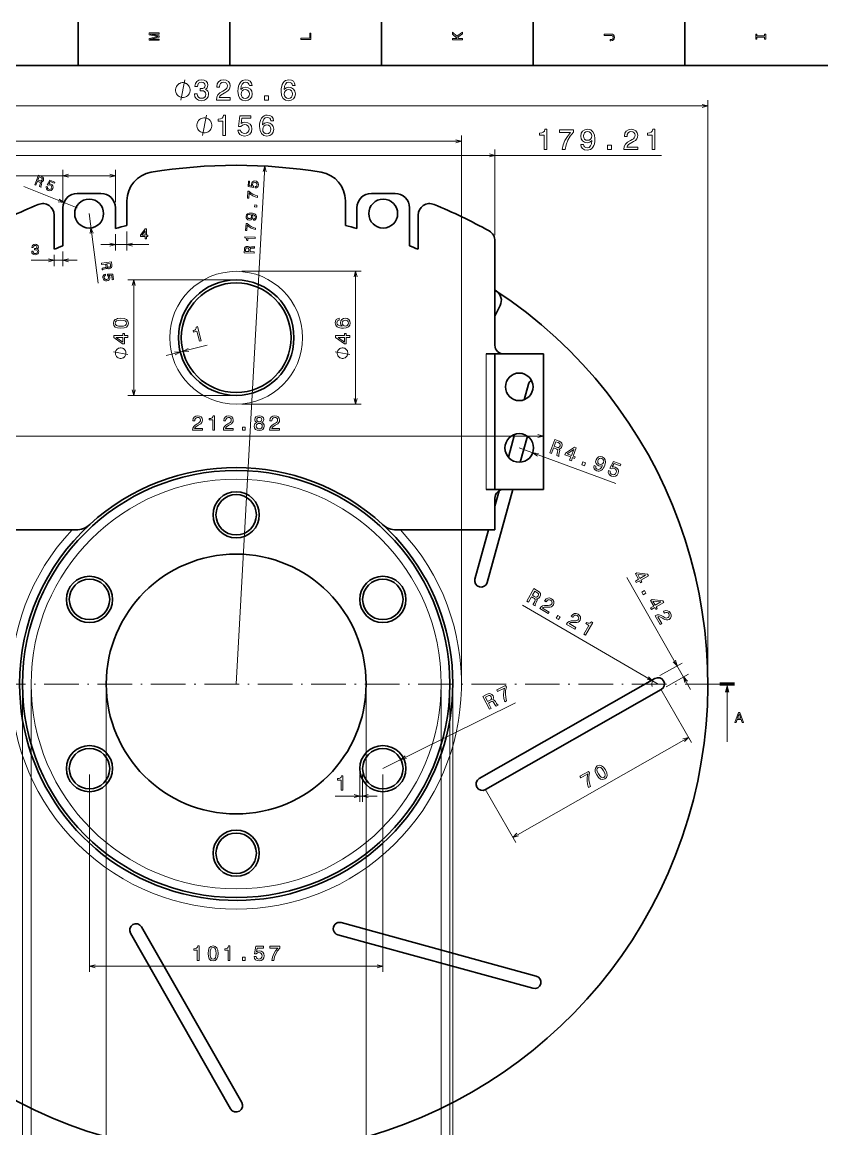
# Model space of a CAD drawing. Extents: x 0 to 841, y 0 to 594.
# Drawn here: x 138.6 to 415.5, y 205.5 to 589 of the extents above; entities that cross this region are included whole.
import ezdxf

# ---------------------------------------------------------------- set-up
doc = ezdxf.new("R2010")
doc.units = 0
doc.linetypes.add('DASHDOT', pattern=[18.5, 12, -3, 0.5, -3])

msp = doc.modelspace()

# ---------------------------------------------------------------- linework, layer by layer
at = {"color": 7, "lineweight": 35, "ltscale": 0.375}
for p, q in [((158, 574), (158, 589)), ((210.5, 574), (210.5, 589)), ((263, 574), (263, 589)), ((315.5, 574), (315.5, 589)), ((368, 574), (368, 589))]:
    msp.add_line(p, q, dxfattribs=at)
at = {"color": 7, "lineweight": 35}
for p, q in [((821, 574), (20, 574)), ((302.3, 474.02), (302.3, 427.06)), ((319.11, 474.02), (319.11, 427.06)), ((299.63, 394.86), (308.46, 427.06)), ((123.09, 413.06), (157.25, 413.06)), ((302.3, 413.06), (268.14, 413.06)), ((357.7, 361.57), (296.88, 326.91)), ((299.07, 323.07), (359.89, 357.73)), ((316.59, 258.47), (249.08, 276.98)), ((176.12, 273.28), (210.78, 212.46)), ((214.62, 214.64), (179.96, 275.47)), ((247.91, 272.71), (315.42, 254.21))]:
    msp.add_line(p, q, dxfattribs=at)
at = {"color": 7, "lineweight": 13}
for p, q in [((49.4, 559.96), (376, 559.96)), ((376, 361.65), (376, 561.96)), ((290.7, 361.65), (290.7, 549.73)), ((134.7, 547.73), (290.7, 547.73)), ((302.3, 515.14), (302.3, 544.83)), ((123.09, 542.83), (359.92, 542.83)), ((222.63, 539.12), (212.7, 359.65)), ((105.6, 535.78), (170.88, 535.78)), ((161.79, 522.65), (164.89, 498.58)), ((214.7, 502.65), (256.02, 502.65)), ((254.02, 456.65), (254.02, 502.65)), ((210.7, 499.65), (175.22, 499.65)), ((177.22, 459.65), (177.22, 499.65)), ((299.3, 474.02), (299.3, 427.06)), ((210.7, 459.65), (175.22, 459.65)), ((214.7, 456.65), (256.02, 456.65)), ((106.29, 445.58), (319.11, 445.58)), ((310.7, 441.46), (344.14, 429.13)), ((347.91, 396.57), (370.03, 357.75)), ((358.79, 359.65), (311.8, 386.92)), ((138.7, 357.65), (138.7, 154.95)), ((141.7, 357.65), (141.7, 169.4)), ((167.7, 357.65), (167.7, 184.43)), ((257.7, 357.65), (257.7, 184.43)), ((283.7, 357.65), (283.7, 169.4)), ((286.7, 357.65), (286.7, 154.95)), ((287.7, 357.65), (287.7, 139.34)), ((359.78, 357.91), (370.31, 339.44)), ((263.48, 330.33), (309.42, 353.14)), ((308.5, 306.52), (369.32, 341.17)), ((161.91, 328.33), (161.91, 259.87)), ((263.48, 328.33), (263.48, 259.87)), ((298.96, 323.26), (309.49, 304.78)), ((161.91, 261.87), (263.48, 261.87))]:
    msp.add_line(p, q, dxfattribs=at)
at = {"color": 7, "lineweight": 13, "ltscale": 0.278392}
for p, q in [((152.7, 526.65), (152.7, 537.78)), ((170.88, 526.65), (170.88, 537.78))]:
    msp.add_line(p, q, dxfattribs=at)
at = {"color": 7, "lineweight": 13, "ltscale": 0.5}
msp.add_line((157.7, 524.65), (139.12, 532.05), dxfattribs=at)
at = {"color": 7, "lineweight": 35, "ltscale": 0.204488}
for p, q in [((165.88, 529.65), (157.7, 529.65)), ((267.7, 529.65), (259.52, 529.65))]:
    msp.add_line(p, q, dxfattribs=at)
at = {"color": 7, "lineweight": 35, "ltscale": 0.21487}
for p, q in [((174.88, 518.51), (174.88, 527.1)), ((250.52, 518.51), (250.52, 527.1))]:
    msp.add_line(p, q, dxfattribs=at)
at = {"color": 7, "lineweight": 35, "ltscale": 0.295494}
for p, q in [((149.7, 510.31), (149.7, 522.12)), ((275.7, 510.31), (275.7, 522.12))]:
    msp.add_line(p, q, dxfattribs=at)
at = {"color": 7, "lineweight": 35, "ltscale": 0.328052}
for p, q in [((152.7, 524.65), (152.7, 511.52)), ((272.7, 511.52), (272.7, 524.65))]:
    msp.add_line(p, q, dxfattribs=at)
at = {"color": 7, "lineweight": 35, "ltscale": 0.178645}
for p, q in [((170.88, 517.5), (170.88, 524.65)), ((254.52, 524.65), (254.52, 517.5))]:
    msp.add_line(p, q, dxfattribs=at)
at = {"color": 7, "lineweight": 13, "ltscale": 0.140247}
msp.add_line((170.88, 515.5), (170.88, 509.89), dxfattribs=at)
at = {"color": 7, "lineweight": 13, "ltscale": 0.165394}
msp.add_line((174.88, 516.51), (174.88, 509.89), dxfattribs=at)
at = {"color": 7, "lineweight": 13, "ltscale": 0.412986}
msp.add_line((165.88, 511.89), (182.4, 511.89), dxfattribs=at)
at = {"color": 7, "lineweight": 35, "ltscale": 0.424301}
msp.add_line((302.3, 496.17), (302.3, 513.14), dxfattribs=at)
at = {"color": 7, "lineweight": 13, "ltscale": 0.400901}
msp.add_line((141.66, 506.49), (157.7, 506.49), dxfattribs=at)
at = {"color": 7, "lineweight": 13, "ltscale": 0.09526}
msp.add_line((149.7, 508.31), (149.7, 504.49), dxfattribs=at)
at = {"color": 7, "lineweight": 13, "ltscale": 0.125753}
msp.add_line((152.7, 509.52), (152.7, 504.49), dxfattribs=at)
at = {"color": 7, "lineweight": 35, "ltscale": 0.478616}
msp.add_line((302.3, 496.17), (302.3, 477.02), dxfattribs=at)
at = {"color": 7, "lineweight": 35, "ltscale": 0.100472}
msp.add_line((302.3, 487.17), (304.1, 490.77), dxfattribs=at)
at = {"color": 7, "lineweight": 13, "ltscale": 0.366395}
msp.add_line((188.48, 473.44), (202.68, 477.08), dxfattribs=at)
at = {"color": 7, "lineweight": 35, "ltscale": 0.075}
for p, q in [((302.3, 474.02), (299.3, 474.02)), ((299.3, 427.06), (302.3, 427.06))]:
    msp.add_line(p, q, dxfattribs=at)
at = {"color": 7, "lineweight": 35, "ltscale": 0.420053}
for p, q in [((302.3, 474.02), (319.11, 474.02)), ((319.11, 427.06), (302.3, 427.06))]:
    msp.add_line(p, q, dxfattribs=at)
at = {"color": 7, "lineweight": 35, "ltscale": 0.139713}
msp.add_line((313.87, 463.54), (312.39, 458.15), dxfattribs=at)
at = {"color": 7, "lineweight": 35, "ltscale": 0.204836}
msp.add_line((309.11, 446.15), (306.94, 438.25), dxfattribs=at)
at = {"color": 7, "lineweight": 35, "ltscale": 0.233622}
msp.add_line((311.05, 436.52), (313.52, 445.54), dxfattribs=at)
at = {"color": 7, "lineweight": 35, "ltscale": 0.137454}
msp.add_line((303.76, 426.63), (302.3, 421.33), dxfattribs=at)
at = {"color": 7, "lineweight": 35, "ltscale": 0.275134}
msp.add_line((302.3, 424.06), (302.3, 413.06), dxfattribs=at)
at = {"color": 7, "lineweight": 35, "ltscale": 0.011384}
msp.add_line((302.3, 421.33), (302.3, 420.88), dxfattribs=at)
at = {"color": 7, "lineweight": 35, "ltscale": 0.441508}
msp.add_line((300.04, 413.06), (295.37, 396.03), dxfattribs=at)
at = {"color": 7, "lineweight": 13, "ltscale": 0.220735}
for p, q in [((359.44, 362.56), (367.11, 366.93)), ((361.62, 358.72), (369.3, 363.09))]:
    msp.add_line(p, q, dxfattribs=at)
at = {"color": 7, "linetype": 'DASHDOT', "lineweight": 13}
msp.add_line((35.2, 359.65), (380.2, 359.65), dxfattribs=at)
at = {"color": 7, "lineweight": 100, "ltscale": 0.125}
msp.add_line((385.2, 359.65), (380.2, 359.65), dxfattribs=at)
at = {"color": 7, "lineweight": 13, "ltscale": 0.427556}
msp.add_line((382.7, 356.75), (382.7, 339.65), dxfattribs=at)
at = {"color": 7, "lineweight": 13, "ltscale": 0.237833}
for p, q in [((255.48, 328.33), (255.48, 318.81)), ((256.48, 328.33), (256.48, 318.81))]:
    msp.add_line(p, q, dxfattribs=at)
at = {"color": 7, "lineweight": 13, "ltscale": 0.363065}
msp.add_line((246.96, 320.81), (261.48, 320.81), dxfattribs=at)
at = {"color": 7, "lineweight": 13}
for points in [[(186.08, 582.74), (186.08, 583.13), (182.91, 583.13), (186.08, 583.78), (186.08, 584.22), (182.91, 584.87), (186.08, 584.87), (186.08, 585.26), (182.58, 585.26), (182.58, 584.65), (185.67, 584), (182.58, 583.36), (182.58, 582.74)], [(238.58, 582.98), (238.58, 585.23), (238.16, 585.23), (238.16, 583.44), (235.08, 583.44), (235.08, 582.98)], [(291.08, 582.91), (291.08, 583.37), (289.84, 583.37), (289.39, 583.78), (291.08, 584.96), (291.08, 585.52), (289.06, 584.11), (287.58, 585.48), (287.58, 584.87), (289.2, 583.37), (287.58, 583.37), (287.58, 582.91)], [(342.42, 584.4), (342.8, 584.37), (343.05, 584.26), (343.21, 584.05), (343.26, 583.71), (343.21, 583.38), (343.06, 583.17), (342.81, 583.04), (342.43, 583.01), (342.18, 583.02), (342.18, 582.56), (342.44, 582.55), (343, 582.61), (343.39, 582.82), (343.6, 583.18), (343.68, 583.71), (343.6, 584.23), (343.39, 584.59), (343, 584.8), (342.44, 584.86), (340.08, 584.86), (340.08, 584.4)], [(395.66, 583.77), (395.66, 583.12), (396.08, 583.12), (396.08, 584.88), (395.66, 584.88), (395.66, 584.23), (393.01, 584.23), (393.01, 584.88), (392.58, 584.88), (392.58, 583.12), (393.01, 583.12), (393.01, 583.77)], [(196.78, 565.46), (196.78, 565.69), (196.67, 566.16), (196.55, 566.51), (196.43, 566.74), (196.2, 567.09), (195.85, 567.44), (195.5, 567.68), (195.27, 567.79), (194.92, 567.91), (194.45, 568.03), (194.22, 568.03), (193.98, 568.03), (193.52, 567.91), (193.17, 567.79), (192.93, 567.68), (192.58, 567.44), (192.23, 567.09), (192, 566.74), (191.88, 566.51), (191.77, 566.16), (191.65, 565.69), (191.65, 565.46), (191.65, 565.23), (191.77, 564.76), (191.88, 564.41), (192, 564.18), (192.23, 563.83), (192.58, 563.48), (192.93, 563.24), (193.17, 563.13), (193.52, 563.01), (193.98, 562.89), (194.22, 562.89), (194.45, 562.89), (194.92, 563.01), (195.27, 563.13), (195.5, 563.24), (195.85, 563.48), (196.2, 563.83), (196.43, 564.18), (196.55, 564.41), (196.67, 564.76), (196.78, 565.23)], [(198.28, 564.16), (198.28, 564.09), (198.44, 563.12), (198.91, 562.39), (199.66, 561.93), (200.65, 561.76), (201.7, 561.93), (202.48, 562.37), (202.99, 563.08), (203.17, 563.99), (203.09, 564.58), (202.87, 565.07), (202.5, 565.44), (202.02, 565.71), (202.67, 566.26), (202.91, 567.12), (202.76, 567.91), (202.32, 568.5), (201.62, 568.88), (200.65, 569.01), (199.74, 568.85), (199.04, 568.4), (198.59, 567.7), (198.44, 566.76), (198.44, 566.69), (199.34, 566.69), (199.42, 567.33), (199.68, 567.8), (200.1, 568.08), (200.7, 568.18), (201.22, 568.1), (201.61, 567.89), (201.84, 567.55), (201.93, 567.08), (201.84, 566.59), (201.6, 566.26), (201.17, 566.05), (200.6, 565.99), (200.2, 566), (200.2, 565.21), (200.7, 565.23), (201.33, 565.14), (201.81, 564.89), (202.09, 564.5), (202.19, 563.99), (202.08, 563.4), (201.79, 562.97), (201.32, 562.69), (200.71, 562.6), (200.07, 562.7), (199.61, 563.01), (199.32, 563.49), (199.2, 564.16)], [(205.83, 561.96), (210.64, 561.96), (210.64, 562.83), (206.84, 562.83), (207.05, 563.3), (207.41, 563.69), (208.53, 564.41), (209.13, 564.71), (209.79, 565.15), (210.27, 565.65), (210.54, 566.25), (210.64, 566.92), (210.47, 567.77), (210, 568.43), (209.27, 568.86), (208.33, 569.01), (207.36, 568.84), (206.63, 568.36), (206.15, 567.61), (205.99, 566.61), (205.99, 566.47), (206.91, 566.47), (206.91, 566.55), (207, 567.23), (207.27, 567.74), (207.71, 568.06), (208.28, 568.17), (208.87, 568.07), (209.3, 567.82), (209.58, 567.43), (209.68, 566.93), (209.61, 566.47), (209.42, 566.07), (209.1, 565.73), (208.65, 565.43), (208.06, 565.11), (207.07, 564.48), (206.37, 563.81), (205.96, 563.01), (205.83, 561.99)], [(218.18, 567.07), (217.99, 567.89), (217.55, 568.49), (216.86, 568.88), (215.97, 569.01), (215.38, 568.94), (214.87, 568.75), (214.41, 568.43), (214.03, 567.99), (213.73, 567.44), (213.5, 566.76), (213.36, 565.96), (213.32, 565.07), (213.48, 563.63), (213.98, 562.59), (214.77, 561.97), (215.86, 561.76), (216.84, 561.94), (217.59, 562.41), (218.07, 563.16), (218.24, 564.11), (218.07, 565.07), (217.61, 565.8), (216.89, 566.27), (216, 566.43), (215.05, 566.23), (214.33, 565.65), (214.48, 566.76), (214.8, 567.56), (215.3, 568.03), (215.98, 568.19), (216.49, 568.11), (216.87, 567.9), (217.12, 567.55), (217.26, 567.07)], [(233.13, 567.07), (232.94, 567.89), (232.49, 568.49), (231.81, 568.88), (230.92, 569.01), (230.32, 568.94), (229.81, 568.75), (229.36, 568.43), (228.97, 567.99), (228.67, 567.44), (228.45, 566.76), (228.31, 565.96), (228.27, 565.07), (228.43, 563.63), (228.92, 562.59), (229.72, 561.97), (230.81, 561.76), (231.79, 561.94), (232.53, 562.41), (233.02, 563.16), (233.19, 564.11), (233.02, 565.07), (232.55, 565.8), (231.84, 566.27), (230.95, 566.43), (229.99, 566.23), (229.27, 565.65), (229.43, 566.76), (229.75, 567.56), (230.24, 568.03), (230.93, 568.19), (231.43, 568.11), (231.82, 567.9), (232.07, 567.55), (232.2, 567.07)], [(217.27, 564.1), (217.15, 563.46), (216.87, 562.98), (216.42, 562.65), (215.85, 562.55), (215.26, 562.65), (214.8, 562.97), (214.51, 563.45), (214.42, 564.09), (214.52, 564.71), (214.8, 565.19), (215.27, 565.49), (215.89, 565.6), (216.44, 565.49), (216.87, 565.2), (217.15, 564.72)], [(232.21, 564.1), (232.1, 563.46), (231.82, 562.98), (231.36, 562.65), (230.8, 562.55), (230.2, 562.65), (229.75, 562.97), (229.46, 563.45), (229.37, 564.09), (229.47, 564.71), (229.75, 565.19), (230.21, 565.49), (230.84, 565.6), (231.38, 565.49), (231.82, 565.2), (232.1, 564.72)], [(222.54, 561.96), (223.93, 561.96), (223.93, 563.46), (222.54, 563.46)], [(208.11, 549.73), (209.03, 549.73), (209.03, 556.78), (208.34, 556.78), (208.16, 556.17), (207.8, 555.75), (207.24, 555.51), (206.48, 555.43), (206.48, 554.71), (208.11, 554.71)], [(213.26, 551.56), (213.48, 550.73), (213.98, 550.08), (214.7, 549.68), (215.63, 549.53), (216.65, 549.71), (217.45, 550.2), (217.95, 550.99), (218.14, 552), (217.97, 552.94), (217.49, 553.67), (216.73, 554.15), (215.75, 554.32), (215, 554.2), (214.41, 553.87), (214.69, 555.75), (217.76, 555.75), (217.76, 556.58), (214.02, 556.58), (213.46, 552.87), (214.27, 552.87), (214.85, 553.34), (215.6, 553.51), (216.25, 553.4), (216.74, 553.08), (217.05, 552.58), (217.16, 551.95), (217.05, 551.31), (216.73, 550.82), (216.24, 550.51), (215.6, 550.4), (215.07, 550.47), (214.65, 550.7), (214.35, 551.06), (214.2, 551.56)], [(225.66, 554.84), (225.46, 555.66), (225.02, 556.27), (224.33, 556.65), (223.45, 556.78), (222.85, 556.71), (222.34, 556.52), (221.88, 556.21), (221.5, 555.76), (221.2, 555.21), (220.98, 554.53), (220.83, 553.73), (220.79, 552.84), (220.96, 551.4), (221.45, 550.37), (222.25, 549.74), (223.34, 549.53), (224.31, 549.71), (225.06, 550.18), (225.54, 550.93), (225.72, 551.88), (225.54, 552.84), (225.08, 553.57), (224.36, 554.04), (223.48, 554.2), (222.52, 554), (221.8, 553.42), (221.95, 554.53), (222.28, 555.33), (222.77, 555.8), (223.46, 555.96), (223.96, 555.88), (224.34, 555.67), (224.6, 555.32), (224.73, 554.84)], [(204.25, 553.23), (204.25, 553.46), (204.14, 553.93), (204.02, 554.28), (203.9, 554.51), (203.67, 554.86), (203.32, 555.21), (202.97, 555.45), (202.74, 555.56), (202.39, 555.68), (201.92, 555.8), (201.69, 555.8), (201.45, 555.8), (200.99, 555.68), (200.64, 555.56), (200.4, 555.45), (200.05, 555.21), (199.7, 554.86), (199.47, 554.51), (199.35, 554.28), (199.24, 553.93), (199.12, 553.46), (199.12, 553.23), (199.12, 553), (199.24, 552.53), (199.35, 552.18), (199.47, 551.95), (199.7, 551.6), (200.05, 551.25), (200.4, 551.01), (200.64, 550.9), (200.99, 550.78), (201.45, 550.66), (201.69, 550.66), (201.92, 550.66), (202.39, 550.78), (202.74, 550.9), (202.97, 551.01), (203.32, 551.25), (203.67, 551.6), (203.9, 551.95), (204.02, 552.18), (204.14, 552.53), (204.25, 553)], [(224.74, 551.87), (224.63, 551.23), (224.34, 550.75), (223.89, 550.43), (223.33, 550.33), (222.73, 550.43), (222.28, 550.74), (221.98, 551.22), (221.89, 551.86), (221.99, 552.48), (222.28, 552.96), (222.74, 553.26), (223.37, 553.37), (223.91, 553.26), (224.34, 552.97), (224.63, 552.49)], [(319.34, 544.83), (320.26, 544.83), (320.26, 551.89), (319.58, 551.89), (319.4, 551.27), (319.03, 550.86), (318.48, 550.61), (317.71, 550.53), (317.71, 549.82), (319.34, 549.82)], [(325.6, 544.83), (326.62, 544.83), (326.95, 546.5), (327.53, 548.05), (328.36, 549.49), (329.44, 550.85), (329.44, 551.68), (324.64, 551.68), (324.64, 550.77), (328.47, 550.77), (327.36, 549.4), (326.52, 547.98), (325.94, 546.47)], [(332.05, 546.57), (332.2, 545.77), (332.63, 545.16), (333.32, 544.77), (334.23, 544.63), (334.82, 544.7), (335.36, 544.89), (335.81, 545.2), (336.2, 545.64), (336.5, 546.2), (336.72, 546.88), (336.85, 547.67), (336.9, 548.58), (336.73, 550), (336.24, 551.04), (335.45, 551.66), (334.37, 551.89), (333.38, 551.7), (332.63, 551.22), (332.15, 550.47), (331.99, 549.54), (332.15, 548.57), (332.62, 547.83), (333.33, 547.37), (334.23, 547.22), (335.18, 547.41), (335.89, 547.99), (335.73, 546.87), (335.41, 546.08), (334.91, 545.6), (334.24, 545.45), (333.71, 545.52), (333.33, 545.74), (333.08, 546.1), (332.98, 546.57)], [(332.97, 549.55), (333.07, 550.17), (333.35, 550.66), (333.79, 550.98), (334.37, 551.09), (334.96, 550.98), (335.42, 550.66), (335.7, 550.18), (335.81, 549.56), (335.7, 548.92), (335.42, 548.45), (334.95, 548.15), (334.34, 548.05), (333.78, 548.15), (333.35, 548.45), (333.07, 548.91)], [(346.95, 544.83), (351.76, 544.83), (351.76, 545.7), (347.96, 545.7), (348.17, 546.18), (348.54, 546.57), (349.66, 547.29), (350.25, 547.59), (350.92, 548.02), (351.39, 548.53), (351.66, 549.12), (351.76, 549.8), (351.59, 550.64), (351.12, 551.31), (350.39, 551.73), (349.45, 551.89), (348.49, 551.71), (347.75, 551.24), (347.28, 550.48), (347.11, 549.48), (347.11, 549.34), (348.03, 549.34), (348.03, 549.42), (348.12, 550.11), (348.4, 550.61), (348.83, 550.94), (349.4, 551.05), (349.99, 550.95), (350.42, 550.7), (350.71, 550.3), (350.81, 549.81), (350.74, 549.34), (350.54, 548.95), (350.22, 548.61), (349.78, 548.3), (349.18, 547.98), (348.19, 547.36), (347.5, 546.69), (347.08, 545.88), (346.95, 544.87)], [(356.7, 544.83), (357.62, 544.83), (357.62, 551.89), (356.94, 551.89), (356.76, 551.27), (356.39, 550.86), (355.84, 550.61), (355.07, 550.53), (355.07, 549.82), (356.7, 549.82)], [(341.25, 544.83), (342.64, 544.83), (342.64, 546.34), (341.25, 546.34)], [(142.94, 532.68), (143.38, 532.5), (143.92, 533.88), (144.37, 533.7), (144.69, 533.55), (144.87, 533.41), (144.92, 533.21), (144.86, 532.91), (144.71, 532.48), (144.63, 532.19), (144.62, 532.01), (145.12, 531.81), (145.15, 531.9), (145.1, 532.07), (145.16, 532.33), (145.33, 532.87), (145.41, 533.29), (145.35, 533.46), (145.21, 533.61), (145.45, 533.65), (145.64, 533.77), (145.81, 533.94), (145.94, 534.18), (146.03, 534.6), (145.96, 534.97), (145.72, 535.27), (145.32, 535.5), (144.24, 535.93)], [(145.04, 535.15), (145.32, 535), (145.48, 534.83), (145.55, 534.62), (145.48, 534.35), (145.33, 534.09), (145.14, 533.98), (144.89, 533.98), (144.58, 534.07), (144.08, 534.27), (144.51, 535.36)], [(146.91, 532.08), (146.86, 531.65), (146.97, 531.26), (147.23, 530.94), (147.64, 530.7), (148.14, 530.59), (148.61, 530.68), (148.99, 530.95), (149.26, 531.38), (149.36, 531.85), (149.27, 532.28), (149, 532.64), (148.58, 532.9), (148.21, 532.98), (147.87, 532.94), (148.35, 533.76), (149.78, 533.19), (149.93, 533.58), (148.19, 534.27), (147.25, 532.65), (147.62, 532.5), (147.98, 532.61), (148.36, 532.55), (148.64, 532.38), (148.81, 532.14), (148.86, 531.85), (148.8, 531.54), (148.63, 531.26), (148.39, 531.09), (148.1, 531.04), (147.78, 531.11), (147.55, 531.24), (147.4, 531.42), (147.33, 531.65), (147.35, 531.9)], [(219.29, 531.53), (219.71, 531.61), (220.05, 531.84), (220.27, 532.19), (220.37, 532.65), (220.31, 533.17), (220.08, 533.58), (219.71, 533.85), (219.21, 533.98), (218.73, 533.92), (218.35, 533.69), (218.1, 533.33), (217.98, 532.85), (218.02, 532.47), (218.17, 532.16), (217.24, 532.36), (217.32, 533.89), (216.91, 533.91), (216.81, 532.04), (218.65, 531.66), (218.67, 532.07), (218.45, 532.37), (218.38, 532.75), (218.46, 533.07), (218.63, 533.31), (218.89, 533.45), (219.21, 533.49), (219.52, 533.41), (219.76, 533.24), (219.9, 532.98), (219.94, 532.66), (219.89, 532.4), (219.76, 532.2), (219.57, 532.06), (219.32, 531.99)], [(220.03, 528.29), (220.06, 528.8), (219.24, 529.02), (218.48, 529.35), (217.78, 529.8), (217.13, 530.38), (216.72, 530.4), (216.58, 528.01), (217.04, 527.98), (217.15, 529.89), (217.8, 529.3), (218.48, 528.84), (219.22, 528.51)], [(219.84, 524.92), (219.88, 525.61), (219.13, 525.65), (219.09, 524.96)], [(218.72, 520.37), (219.12, 520.43), (219.44, 520.63), (219.65, 520.96), (219.75, 521.41), (219.73, 521.71), (219.65, 521.98), (219.51, 522.21), (219.3, 522.42), (219.03, 522.58), (218.7, 522.71), (218.31, 522.8), (217.85, 522.85), (217.14, 522.8), (216.61, 522.59), (216.27, 522.21), (216.13, 521.68), (216.2, 521.18), (216.42, 520.79), (216.78, 520.53), (217.24, 520.42), (217.73, 520.48), (218.11, 520.7), (218.36, 521.03), (218.46, 521.48), (218.39, 521.96), (218.12, 522.33), (218.67, 522.22), (219.06, 522.04), (219.28, 521.78), (219.34, 521.43), (219.29, 521.17), (219.17, 520.99), (218.99, 520.87), (218.75, 520.84)], [(217.26, 520.91), (216.95, 520.98), (216.71, 521.14), (216.57, 521.37), (216.53, 521.66), (216.6, 521.95), (216.77, 522.17), (217.02, 522.3), (217.34, 522.33), (217.65, 522.26), (217.88, 522.11), (218.01, 521.87), (218.05, 521.56), (217.98, 521.28), (217.82, 521.07), (217.58, 520.95)], [(219.41, 517.1), (219.44, 517.61), (218.62, 517.82), (217.86, 518.16), (217.16, 518.61), (216.51, 519.19), (216.1, 519.21), (215.96, 516.81), (216.42, 516.79), (216.53, 518.7), (217.18, 518.11), (217.86, 517.65), (218.6, 517.32)], [(181.15, 513.89), (181.61, 513.89), (181.61, 514.76), (182.11, 514.76), (182.11, 515.16), (181.61, 515.16), (181.61, 517.32), (181.15, 517.32), (179.62, 515.2), (179.62, 514.76), (181.15, 514.76)], [(180.04, 515.16), (181.15, 516.73), (181.15, 515.16)], [(219.24, 513.98), (219.26, 514.44), (215.74, 514.64), (215.72, 514.29), (216.03, 514.19), (216.22, 513.99), (216.33, 513.71), (216.35, 513.32), (216.7, 513.3), (216.75, 514.12)], [(141.91, 509.59), (141.91, 509.56), (141.99, 509.07), (142.22, 508.71), (142.6, 508.48), (143.09, 508.39), (143.62, 508.48), (144.01, 508.7), (144.26, 509.05), (144.35, 509.51), (144.31, 509.81), (144.2, 510.05), (144.02, 510.23), (143.78, 510.37), (144.11, 510.64), (144.22, 511.08), (144.15, 511.47), (143.93, 511.77), (143.58, 511.95), (143.09, 512.02), (142.64, 511.94), (142.29, 511.72), (142.06, 511.36), (141.99, 510.9), (141.99, 510.86), (142.44, 510.86), (142.48, 511.18), (142.61, 511.41), (142.82, 511.56), (143.12, 511.61), (143.38, 511.57), (143.57, 511.46), (143.69, 511.29), (143.73, 511.06), (143.69, 510.81), (143.57, 510.64), (143.35, 510.54), (143.07, 510.51), (142.87, 510.52), (142.87, 510.12), (143.12, 510.13), (143.44, 510.08), (143.67, 509.96), (143.81, 509.77), (143.86, 509.51), (143.81, 509.22), (143.66, 509), (143.43, 508.86), (143.12, 508.82), (142.8, 508.87), (142.57, 509.02), (142.43, 509.26), (142.37, 509.59)], [(218.96, 508.92), (218.98, 509.39), (217.51, 509.47), (217.53, 509.95), (217.57, 510.3), (217.65, 510.52), (217.82, 510.63), (218.12, 510.66), (218.58, 510.66), (218.88, 510.68), (219.06, 510.73), (219.09, 511.26), (218.99, 511.26), (218.84, 511.15), (218.58, 511.13), (218.01, 511.12), (217.59, 511.06), (217.45, 510.95), (217.35, 510.78), (217.23, 510.99), (217.06, 511.14), (216.85, 511.24), (216.58, 511.28), (216.16, 511.24), (215.83, 511.05), (215.62, 510.73), (215.53, 510.28), (215.46, 509.11)], [(215.95, 510.13), (215.99, 510.43), (216.1, 510.64), (216.29, 510.77), (216.57, 510.8), (216.86, 510.73), (217.02, 510.59), (217.1, 510.35), (217.11, 510.03), (217.08, 509.49), (215.92, 509.56)], [(166.02, 505.46), (166.08, 505), (167.54, 505.19), (167.6, 504.71), (167.63, 504.36), (167.59, 504.13), (167.44, 503.99), (167.15, 503.9), (166.71, 503.82), (166.42, 503.75), (166.25, 503.67), (166.32, 503.14), (166.41, 503.16), (166.54, 503.29), (166.79, 503.36), (167.35, 503.47), (167.75, 503.61), (167.87, 503.74), (167.94, 503.93), (168.09, 503.75), (168.28, 503.63), (168.51, 503.57), (168.78, 503.57), (169.19, 503.7), (169.48, 503.94), (169.63, 504.29), (169.64, 504.75), (169.49, 505.91)], [(169.2, 504.83), (169.21, 504.52), (169.14, 504.29), (168.98, 504.13), (168.71, 504.05), (168.41, 504.06), (168.22, 504.18), (168.1, 504.4), (168.04, 504.71), (167.97, 505.24), (169.12, 505.39)], [(167.42, 501.7), (167.03, 501.54), (166.74, 501.25), (166.58, 500.87), (166.57, 500.4), (166.72, 499.9), (167.02, 499.54), (167.44, 499.34), (167.95, 499.31), (168.41, 499.46), (168.74, 499.74), (168.93, 500.15), (168.95, 500.64), (168.84, 501.01), (168.64, 501.28), (169.59, 501.26), (169.79, 499.74), (170.2, 499.79), (169.96, 501.65), (168.09, 501.69), (168.14, 501.29), (168.41, 501.03), (168.54, 500.67), (168.53, 500.34), (168.4, 500.07), (168.17, 499.89), (167.87, 499.79), (167.54, 499.81), (167.28, 499.94), (167.09, 500.16), (167, 500.47), (167, 500.74), (167.09, 500.96), (167.25, 501.13), (167.48, 501.24)], [(172.78, 482.91), (173.91, 483.02), (174.72, 483.36), (175.21, 483.9), (175.36, 484.65), (175.21, 485.39), (174.72, 485.93), (173.91, 486.26), (172.78, 486.38), (171.65, 486.26), (171.21, 486.13), (170.84, 485.93), (170.35, 485.39), (170.18, 484.65), (170.35, 483.9), (170.85, 483.36), (171.65, 483.02)], [(172.78, 483.6), (171.91, 483.66), (171.28, 483.84), (170.91, 484.17), (170.78, 484.65), (170.91, 485.12), (171.28, 485.45), (171.91, 485.63), (172.78, 485.69), (173.66, 485.63), (174.28, 485.45), (174.65, 485.12), (174.77, 484.65), (174.65, 484.17), (174.28, 483.84), (173.66, 483.66)], [(199.95, 478.44), (200.59, 478.61), (199.34, 483.48), (198.86, 483.36), (198.85, 482.91), (198.67, 482.55), (198.33, 482.29), (197.81, 482.1), (197.94, 481.6), (199.07, 481.89)], [(248.37, 486.38), (247.79, 486.24), (247.36, 485.92), (247.08, 485.43), (246.99, 484.8), (247.04, 484.38), (247.18, 484.01), (247.4, 483.68), (247.72, 483.41), (248.11, 483.19), (248.6, 483.03), (249.16, 482.93), (249.81, 482.91), (250.83, 483.02), (251.57, 483.37), (252.02, 483.94), (252.17, 484.72), (252.04, 485.42), (251.7, 485.95), (251.17, 486.3), (250.49, 486.42), (249.81, 486.3), (249.28, 485.97), (248.95, 485.46), (248.83, 484.82), (248.98, 484.14), (249.39, 483.63), (248.6, 483.73), (248.03, 483.96), (247.69, 484.32), (247.57, 484.81), (247.63, 485.17), (247.78, 485.44), (248.03, 485.62), (248.37, 485.72)], [(250.5, 485.72), (250.95, 485.64), (251.3, 485.44), (251.53, 485.12), (251.6, 484.71), (251.53, 484.29), (251.3, 483.96), (250.96, 483.76), (250.5, 483.69), (250.06, 483.76), (249.72, 483.96), (249.5, 484.3), (249.42, 484.74), (249.5, 485.13), (249.71, 485.44), (250.05, 485.64)], [(175.22, 479.71), (175.22, 480.36), (173.98, 480.36), (173.98, 481.07), (173.41, 481.07), (173.41, 480.36), (170.33, 480.36), (170.33, 479.7), (173.35, 477.51), (173.98, 477.51), (173.98, 479.71)], [(173.41, 478.12), (171.16, 479.71), (173.41, 479.71)], [(252.02, 479.71), (252.02, 480.36), (250.79, 480.36), (250.79, 481.07), (250.21, 481.07), (250.21, 480.36), (247.13, 480.36), (247.13, 479.7), (250.15, 477.51), (250.79, 477.51), (250.79, 479.71)], [(250.21, 478.12), (247.97, 479.71), (250.21, 479.71)], [(172.72, 476.14), (172.55, 476.14), (172.22, 476.06), (171.97, 475.98), (171.8, 475.89), (171.55, 475.73), (171.3, 475.48), (171.14, 475.23), (171.05, 475.06), (170.97, 474.81), (170.89, 474.48), (170.89, 474.31), (170.89, 474.14), (170.97, 473.81), (171.05, 473.56), (171.14, 473.39), (171.3, 473.14), (171.55, 472.89), (171.8, 472.73), (171.97, 472.64), (172.22, 472.56), (172.55, 472.48), (172.72, 472.48), (172.89, 472.48), (173.22, 472.56), (173.47, 472.64), (173.64, 472.73), (173.89, 472.89), (174.14, 473.14), (174.3, 473.39), (174.39, 473.56), (174.47, 473.81), (174.55, 474.14), (174.55, 474.31), (174.55, 474.48), (174.47, 474.81), (174.39, 475.06), (174.3, 475.23), (174.14, 475.48), (173.89, 475.73), (173.64, 475.89), (173.47, 475.98), (173.22, 476.06), (172.89, 476.14)], [(249.52, 476.14), (249.36, 476.14), (249.02, 476.06), (248.77, 475.98), (248.61, 475.89), (248.36, 475.73), (248.11, 475.48), (247.94, 475.23), (247.86, 475.06), (247.77, 474.81), (247.69, 474.48), (247.69, 474.31), (247.69, 474.14), (247.77, 473.81), (247.86, 473.56), (247.94, 473.39), (248.11, 473.14), (248.36, 472.89), (248.61, 472.73), (248.77, 472.64), (249.02, 472.56), (249.36, 472.48), (249.52, 472.48), (249.69, 472.48), (250.02, 472.56), (250.27, 472.64), (250.44, 472.73), (250.69, 472.89), (250.94, 473.14), (251.11, 473.39), (251.19, 473.56), (251.27, 473.81), (251.36, 474.14), (251.36, 474.31), (251.36, 474.48), (251.27, 474.81), (251.19, 475.06), (251.11, 475.23), (250.94, 475.48), (250.69, 475.73), (250.44, 475.89), (250.27, 475.98), (250.02, 476.06), (249.69, 476.14)], [(197.6, 447.58), (201.03, 447.58), (201.03, 448.2), (198.32, 448.2), (198.47, 448.54), (198.73, 448.82), (199.53, 449.33), (199.95, 449.55), (200.43, 449.86), (200.77, 450.22), (200.96, 450.65), (201.03, 451.13), (200.91, 451.73), (200.57, 452.21), (200.05, 452.51), (199.38, 452.62), (198.69, 452.5), (198.16, 452.16), (197.83, 451.62), (197.71, 450.91), (197.71, 450.8), (198.37, 450.8), (198.37, 450.86), (198.43, 451.35), (198.63, 451.71), (198.94, 451.94), (199.35, 452.02), (199.76, 451.95), (200.07, 451.77), (200.28, 451.49), (200.35, 451.14), (200.3, 450.8), (200.16, 450.52), (199.93, 450.28), (199.61, 450.06), (199.19, 449.83), (198.48, 449.39), (197.98, 448.91), (197.69, 448.33), (197.6, 447.61)], [(204.56, 447.58), (205.22, 447.58), (205.22, 452.62), (204.73, 452.62), (204.6, 452.18), (204.34, 451.89), (203.94, 451.71), (203.39, 451.65), (203.39, 451.14), (204.56, 451.14)], [(208.27, 447.58), (211.71, 447.58), (211.71, 448.2), (208.99, 448.2), (209.14, 448.54), (209.4, 448.82), (210.2, 449.33), (210.63, 449.55), (211.1, 449.86), (211.44, 450.22), (211.63, 450.65), (211.71, 451.13), (211.58, 451.73), (211.25, 452.21), (210.73, 452.51), (210.06, 452.62), (209.36, 452.5), (208.84, 452.16), (208.5, 451.62), (208.38, 450.91), (208.38, 450.8), (209.04, 450.8), (209.04, 450.86), (209.11, 451.35), (209.3, 451.71), (209.61, 451.94), (210.02, 452.02), (210.44, 451.95), (210.75, 451.77), (210.95, 451.49), (211.02, 451.14), (210.97, 450.8), (210.83, 450.52), (210.6, 450.28), (210.29, 450.06), (209.86, 449.83), (209.16, 449.39), (208.66, 448.91), (208.36, 448.33), (208.27, 447.61)], [(219.81, 450.28), (219.44, 450.08), (219.19, 449.8), (219.03, 449.44), (218.98, 449.02), (219.1, 448.38), (219.43, 447.88), (219.97, 447.56), (220.7, 447.44), (221.43, 447.56), (221.97, 447.88), (222.3, 448.38), (222.42, 449.02), (222.37, 449.44), (222.21, 449.8), (221.96, 450.08), (221.6, 450.28), (221.88, 450.45), (222.09, 450.69), (222.21, 450.98), (222.25, 451.33), (222.14, 451.84), (221.83, 452.25), (221.34, 452.52), (220.7, 452.62), (220.05, 452.52), (219.56, 452.25), (219.25, 451.84), (219.15, 451.33), (219.18, 450.98), (219.3, 450.69)], [(224.28, 447.58), (227.72, 447.58), (227.72, 448.2), (225, 448.2), (225.15, 448.54), (225.41, 448.82), (226.21, 449.33), (226.64, 449.55), (227.11, 449.86), (227.45, 450.22), (227.65, 450.65), (227.72, 451.13), (227.6, 451.73), (227.26, 452.21), (226.74, 452.51), (226.07, 452.62), (225.38, 452.5), (224.85, 452.16), (224.51, 451.62), (224.4, 450.91), (224.4, 450.8), (225.05, 450.8), (225.05, 450.86), (225.12, 451.35), (225.31, 451.71), (225.62, 451.94), (226.03, 452.02), (226.45, 451.95), (226.76, 451.77), (226.96, 451.49), (227.03, 451.14), (226.98, 450.8), (226.85, 450.52), (226.62, 450.28), (226.3, 450.06), (225.87, 449.83), (225.17, 449.39), (224.67, 448.91), (224.37, 448.33), (224.28, 447.61)], [(219.67, 449.03), (219.74, 449.41), (219.95, 449.7), (220.27, 449.89), (220.7, 449.95), (221.13, 449.89), (221.45, 449.7), (221.66, 449.41), (221.73, 449.03), (221.66, 448.62), (221.45, 448.31), (221.13, 448.11), (220.7, 448.04), (220.27, 448.11), (219.95, 448.31), (219.74, 448.62)], [(219.83, 451.27), (219.89, 451.59), (220.06, 451.83), (220.33, 451.99), (220.7, 452.04), (221.06, 451.99), (221.34, 451.83), (221.51, 451.59), (221.57, 451.27), (221.51, 450.95), (221.34, 450.7), (221.06, 450.53), (220.7, 450.48), (220.33, 450.54), (220.06, 450.7), (219.89, 450.95)], [(214.87, 447.58), (215.86, 447.58), (215.86, 448.66), (214.87, 448.66)], [(321.26, 439.7), (321.89, 439.47), (322.62, 441.45), (323.26, 441.21), (323.73, 441.02), (323.99, 440.81), (324.07, 440.53), (323.99, 440.11), (323.8, 439.49), (323.69, 439.07), (323.69, 438.81), (324.4, 438.54), (324.44, 438.67), (324.36, 438.92), (324.43, 439.29), (324.67, 440.06), (324.76, 440.67), (324.67, 440.9), (324.47, 441.12), (324.8, 441.19), (325.08, 441.36), (325.31, 441.61), (325.48, 441.95), (325.6, 442.55), (325.49, 443.08), (325.14, 443.5), (324.56, 443.81), (322.99, 444.39)], [(324.17, 443.3), (324.57, 443.11), (324.81, 442.87), (324.91, 442.57), (324.83, 442.18), (324.62, 441.81), (324.35, 441.64), (323.99, 441.63), (323.55, 441.76), (322.83, 442.02), (323.41, 443.59)], [(328.15, 437.16), (328.75, 436.94), (329.18, 438.1), (329.85, 437.85), (330.05, 438.39), (329.38, 438.64), (330.45, 441.52), (329.83, 441.75), (326.73, 439.68), (326.51, 439.08), (328.58, 438.32)], [(327.28, 439.41), (329.55, 440.97), (328.77, 438.86)], [(336.6, 435.36), (336.5, 434.79), (336.64, 434.27), (337, 433.85), (337.58, 433.53), (337.99, 433.43), (338.4, 433.42), (338.78, 433.51), (339.14, 433.72), (339.48, 434.01), (339.8, 434.42), (340.08, 434.91), (340.34, 435.51), (340.58, 436.5), (340.51, 437.32), (340.13, 437.94), (339.46, 438.35), (338.76, 438.47), (338.14, 438.33), (337.63, 437.95), (337.29, 437.36), (337.16, 436.68), (337.29, 436.07), (337.65, 435.58), (338.22, 435.26), (338.9, 435.15), (339.52, 435.37), (339.14, 434.66), (338.72, 434.2), (338.28, 434.01), (337.79, 434.07), (337.45, 434.25), (337.25, 434.49), (337.17, 434.79), (337.22, 435.13)], [(337.95, 437.13), (338.17, 437.52), (338.48, 437.79), (338.85, 437.88), (339.27, 437.82), (339.64, 437.6), (339.87, 437.27), (339.94, 436.88), (339.86, 436.43), (339.62, 436.03), (339.32, 435.79), (338.93, 435.71), (338.5, 435.79), (338.15, 435.99), (337.93, 436.3), (337.86, 436.68)], [(332.32, 435.62), (333.25, 435.28), (333.62, 436.28), (332.69, 436.63)], [(341.57, 433.6), (341.52, 432.99), (341.69, 432.43), (342.07, 431.98), (342.66, 431.65), (343.39, 431.52), (344.04, 431.66), (344.57, 432.06), (344.95, 432.69), (345.07, 433.36), (344.93, 433.97), (344.54, 434.47), (343.92, 434.83), (343.39, 434.94), (342.91, 434.86), (343.57, 436.05), (345.62, 435.3), (345.83, 435.85), (343.32, 436.77), (342.03, 434.42), (342.57, 434.23), (343.08, 434.4), (343.62, 434.33), (344.03, 434.09), (344.28, 433.76), (344.37, 433.35), (344.28, 432.89), (344.05, 432.5), (343.71, 432.24), (343.31, 432.16), (342.85, 432.24), (342.51, 432.42), (342.29, 432.68), (342.18, 433), (342.2, 433.36)], [(350.92, 395.33), (351.24, 394.77), (352.32, 395.38), (352.67, 394.76), (353.17, 395.05), (352.82, 395.67), (355.49, 397.19), (355.17, 397.76), (351.46, 398.17), (350.91, 397.86), (352, 395.95)], [(351.71, 397.62), (354.45, 397.34), (352.5, 396.23)], [(313.29, 388.36), (313.87, 388.03), (314.93, 389.85), (315.52, 389.51), (315.95, 389.24), (316.17, 388.99), (316.2, 388.7), (316.05, 388.29), (315.76, 387.72), (315.58, 387.33), (315.53, 387.06), (316.18, 386.69), (316.25, 386.8), (316.21, 387.06), (316.35, 387.41), (316.71, 388.14), (316.91, 388.72), (316.86, 388.96), (316.7, 389.21), (317.04, 389.22), (317.34, 389.34), (317.61, 389.55), (317.84, 389.86), (318.06, 390.43), (318.04, 390.97), (317.76, 391.44), (317.25, 391.85), (315.8, 392.69)], [(316.78, 391.41), (317.14, 391.16), (317.34, 390.88), (317.38, 390.57), (317.24, 390.19), (316.96, 389.86), (316.67, 389.74), (316.32, 389.8), (315.91, 390), (315.24, 390.38), (316.08, 391.82)], [(353.12, 391.47), (353.61, 390.61), (354.55, 391.14), (354.05, 392)], [(317.78, 385.76), (320.75, 384.04), (321.06, 384.57), (318.71, 385.93), (319.01, 386.15), (319.38, 386.26), (320.33, 386.31), (320.8, 386.28), (321.37, 386.31), (321.84, 386.45), (322.23, 386.72), (322.53, 387.1), (322.73, 387.69), (322.67, 388.27), (322.38, 388.79), (321.85, 389.22), (321.19, 389.46), (320.57, 389.43), (320, 389.13), (319.55, 388.58), (319.49, 388.49), (320.06, 388.16), (320.09, 388.21), (320.39, 388.6), (320.74, 388.81), (321.13, 388.86), (321.52, 388.72), (321.85, 388.45), (322.02, 388.14), (322.06, 387.79), (321.94, 387.45), (321.73, 387.19), (321.47, 387.02), (321.15, 386.92), (320.77, 386.89), (320.28, 386.91), (319.45, 386.87), (318.78, 386.71), (318.24, 386.36), (317.79, 385.78)], [(356.21, 386.06), (356.53, 385.5), (357.6, 386.11), (357.96, 385.49), (358.46, 385.78), (358.11, 386.4), (360.78, 387.92), (360.45, 388.49), (356.75, 388.9), (356.2, 388.58), (357.28, 386.67)], [(357, 388.34), (359.73, 388.07), (357.78, 386.96)], [(327.01, 380.4), (329.98, 378.68), (330.29, 379.21), (327.95, 380.58), (328.25, 380.79), (328.61, 380.91), (329.56, 380.95), (330.04, 380.92), (330.6, 380.95), (331.08, 381.09), (331.46, 381.36), (331.76, 381.74), (331.96, 382.33), (331.91, 382.91), (331.61, 383.43), (331.08, 383.86), (330.42, 384.1), (329.8, 384.07), (329.24, 383.78), (328.78, 383.22), (328.73, 383.13), (329.29, 382.8), (329.32, 382.85), (329.63, 383.24), (329.97, 383.46), (330.36, 383.5), (330.75, 383.36), (331.08, 383.09), (331.26, 382.78), (331.29, 382.43), (331.17, 382.09), (330.96, 381.83), (330.7, 381.66), (330.38, 381.56), (330, 381.53), (329.52, 381.55), (328.68, 381.52), (328.01, 381.35), (327.47, 381), (327.02, 380.42)], [(357.78, 383.29), (359.48, 380.31), (360.02, 380.62), (358.68, 382.98), (359.05, 383.01), (359.42, 382.92), (360.26, 382.48), (360.66, 382.22), (361.16, 381.96), (361.64, 381.85), (362.11, 381.89), (362.56, 382.06), (363.03, 382.47), (363.27, 383), (363.28, 383.6), (363.04, 384.23), (362.59, 384.78), (362.04, 385.06), (361.4, 385.09), (360.73, 384.84), (360.64, 384.79), (360.96, 384.22), (361.01, 384.25), (361.47, 384.43), (361.88, 384.44), (362.23, 384.29), (362.51, 383.97), (362.65, 383.57), (362.65, 383.21), (362.5, 382.9), (362.23, 382.66), (361.92, 382.54), (361.61, 382.52), (361.28, 382.6), (360.93, 382.77), (360.52, 383.02), (359.79, 383.42), (359.13, 383.61), (358.48, 383.58), (357.8, 383.3)], [(323.49, 382.45), (324.35, 381.95), (324.88, 382.88), (324.02, 383.38)], [(333.04, 376.91), (333.6, 376.58), (336.13, 380.93), (335.71, 381.18), (335.37, 380.86), (335, 380.74), (334.57, 380.79), (334.07, 381.01), (333.81, 380.57), (334.82, 379.98)], [(305.69, 353.52), (306.34, 353.85), (306.03, 355.02), (305.91, 356.2), (305.98, 357.38), (306.24, 358.59), (305.97, 359.13), (302.9, 357.6), (303.19, 357.01), (305.65, 358.23), (305.37, 357.01), (305.29, 355.83), (305.39, 354.68)], [(300.37, 350.88), (300.97, 351.18), (300.03, 353.07), (300.64, 353.37), (301.11, 353.58), (301.43, 353.63), (301.69, 353.49), (301.95, 353.14), (302.27, 352.58), (302.5, 352.22), (302.69, 352.03), (303.36, 352.37), (303.3, 352.49), (303.06, 352.6), (302.85, 352.91), (302.44, 353.61), (302.07, 354.09), (301.84, 354.18), (301.54, 354.19), (301.72, 354.48), (301.79, 354.79), (301.76, 355.14), (301.63, 355.5), (301.27, 355.99), (300.81, 356.27), (300.27, 356.31), (299.64, 356.1), (298.15, 355.36)], [(299.75, 355.47), (300.16, 355.63), (300.5, 355.64), (300.79, 355.5), (301.02, 355.18), (301.14, 354.77), (301.08, 354.46), (300.84, 354.19), (300.45, 353.96), (299.76, 353.62), (299.02, 355.11)], [(385.31, 346.31), (385.77, 346.31), (386.14, 347.34), (387.54, 347.34), (387.9, 346.31), (388.38, 346.31), (387.1, 349.82), (386.58, 349.82)], [(386.3, 347.77), (386.84, 349.31), (387.38, 347.77)], [(337.52, 328.17), (338.17, 327.24), (338.87, 326.71), (339.58, 326.55), (340.31, 326.78), (340.87, 327.29), (341.1, 327.98), (340.99, 328.84), (340.53, 329.88), (339.87, 330.8), (339.53, 331.12), (339.18, 331.35), (338.47, 331.51), (337.74, 331.28), (337.17, 330.77), (336.95, 330.07), (337.05, 329.2)], [(338.12, 328.51), (337.74, 329.3), (337.58, 329.93), (337.68, 330.41), (338.04, 330.76), (338.52, 330.89), (338.98, 330.73), (339.45, 330.27), (339.93, 329.54), (340.31, 328.75), (340.47, 328.12), (340.37, 327.64), (340.01, 327.29), (339.53, 327.16), (339.07, 327.32), (338.6, 327.78)], [(249, 322.81), (249.65, 322.81), (249.65, 327.85), (249.16, 327.85), (249.03, 327.41), (248.77, 327.11), (248.38, 326.94), (247.83, 326.88), (247.83, 326.37), (249, 326.37)], [(334.73, 323.77), (335.36, 324.13), (334.98, 325.28), (334.79, 326.45), (334.8, 327.64), (334.99, 328.86), (334.69, 329.38), (331.71, 327.68), (332.04, 327.11), (334.41, 328.47), (334.21, 327.23), (334.19, 326.05), (334.36, 324.9)], [(199.22, 263.87), (199.88, 263.87), (199.88, 268.91), (199.39, 268.91), (199.26, 268.47), (199, 268.17), (198.6, 268), (198.06, 267.94), (198.06, 267.43), (199.22, 267.43)], [(202.95, 266.31), (203.06, 265.18), (203.4, 264.38), (203.94, 263.89), (204.69, 263.73), (205.43, 263.89), (205.97, 264.38), (206.3, 265.18), (206.42, 266.31), (206.3, 267.44), (206.17, 267.88), (205.97, 268.25), (205.43, 268.74), (204.69, 268.91), (203.94, 268.74), (203.4, 268.24), (203.06, 267.44)], [(209.9, 263.87), (210.55, 263.87), (210.55, 268.91), (210.06, 268.91), (209.93, 268.47), (209.67, 268.17), (209.28, 268), (208.73, 267.94), (208.73, 267.43), (209.9, 267.43)], [(218.92, 265.18), (219.07, 264.58), (219.43, 264.12), (219.95, 263.84), (220.61, 263.73), (221.34, 263.86), (221.91, 264.21), (222.27, 264.77), (222.4, 265.49), (222.28, 266.16), (221.93, 266.69), (221.39, 267.03), (220.69, 267.15), (220.15, 267.06), (219.74, 266.83), (219.94, 268.17), (222.13, 268.17), (222.13, 268.76), (219.46, 268.76), (219.06, 266.11), (219.64, 266.11), (220.05, 266.45), (220.59, 266.57), (221.05, 266.49), (221.4, 266.26), (221.62, 265.91), (221.7, 265.46), (221.62, 265), (221.39, 264.65), (221.04, 264.43), (220.59, 264.35), (220.2, 264.4), (219.91, 264.56), (219.69, 264.82), (219.59, 265.18)], [(225.04, 263.87), (225.77, 263.87), (226, 265.06), (226.42, 266.17), (227.01, 267.2), (227.78, 268.17), (227.78, 268.76), (224.35, 268.76), (224.35, 268.11), (227.09, 268.11), (226.3, 267.14), (225.7, 266.12), (225.28, 265.04)], [(203.65, 266.31), (203.7, 267.19), (203.88, 267.81), (204.21, 268.18), (204.69, 268.31), (205.17, 268.18), (205.49, 267.81), (205.67, 267.19), (205.73, 266.31), (205.67, 265.44), (205.49, 264.81), (205.17, 264.44), (204.69, 264.32), (204.21, 264.44), (203.88, 264.81), (203.7, 265.44)], [(214.87, 263.87), (215.86, 263.87), (215.86, 264.95), (214.87, 264.95)]]:
    msp.add_lwpolyline(points, close=True, dxfattribs=at)
for points in [[(193.52, 561.96), (194.92, 568.96)], [(374.06, 559.44), (376, 559.96), (374.06, 560.48)], [(200.99, 549.73), (202.39, 556.73)], [(288.76, 547.21), (290.7, 547.73), (288.76, 548.25)], [(300.37, 542.32), (302.3, 542.83), (300.37, 543.35)], [(223.04, 537.16), (222.63, 539.12), (222.01, 537.22)], [(154.63, 536.3), (152.7, 535.78), (154.63, 535.26)], [(168.94, 535.26), (170.88, 535.78), (168.94, 536.3)], [(151.06, 526.73), (153.05, 526.5), (151.45, 527.69)], [(163.19, 515.84), (162.42, 517.69), (162.16, 515.71)], [(168.94, 511.37), (170.88, 511.89), (168.94, 512.41)], [(176.81, 512.41), (174.88, 511.89), (176.81, 511.37)], [(147.76, 505.98), (149.7, 506.49), (147.76, 507.01)], [(154.63, 507.01), (152.7, 506.49), (154.63, 505.98)], [(254.54, 500.72), (254.02, 502.65), (253.51, 500.72)], [(177.74, 497.72), (177.22, 499.65), (176.7, 497.72)], [(196.03, 475.91), (194.29, 474.93), (196.29, 474.91)], [(175.22, 473.81), (170.22, 474.81)], [(191.58, 473.7), (193.32, 474.68), (191.32, 474.7)], [(252.02, 473.81), (247.02, 474.81)], [(176.7, 461.58), (177.22, 459.65), (177.74, 461.58)], [(253.51, 458.58), (254.02, 456.65), (254.54, 458.58)], [(317.17, 445.07), (319.11, 445.58), (317.17, 446.1)], [(317.34, 439.57), (315.35, 439.75), (316.98, 438.6)], [(363.96, 367.36), (365.37, 365.94), (364.86, 367.87)], [(354.95, 361.28), (356.88, 360.76), (355.47, 362.17)], [(368.96, 360.68), (367.56, 362.1), (368.06, 360.16)], [(367.89, 339.77), (369.32, 341.17), (367.38, 340.67)], [(271.25, 334.76), (269.75, 333.44), (271.71, 333.84)], [(253.55, 320.3), (255.48, 320.81), (253.55, 321.33)], [(258.41, 321.33), (256.48, 320.81), (258.41, 320.3)], [(309.92, 307.93), (308.5, 306.52), (310.43, 307.03)], [(163.84, 262.39), (161.91, 261.87), (163.84, 261.35)], [(261.55, 261.35), (263.48, 261.87), (261.55, 262.39)]]:
    msp.add_lwpolyline(points, dxfattribs=at)
at = {"color": 7, "lineweight": 35}
for centre, radius in [((161.79, 522.65), 5), ((263.61, 522.65), 5), ((212.7, 479.65), 20), ((212.7, 479.65), 19), ((310.7, 462.63), 4.79), ((310.7, 441.46), 4.95), ((212.7, 359.65), 74), ((212.7, 418.29), 8), ((212.7, 418.29), 7), ((212.7, 359.65), 45), ((161.91, 388.97), 8), ((161.91, 388.97), 7), ((263.48, 388.97), 8), ((263.48, 388.97), 7), ((161.91, 330.33), 8), ((263.48, 330.33), 8), ((161.91, 330.33), 7), ((263.48, 330.33), 7), ((212.7, 301.01), 8), ((212.7, 301.01), 7)]:
    msp.add_circle(centre, radius, dxfattribs=at)
at = {"color": 7, "lineweight": 13}
for centre, radius in [((212.7, 479.65), 23), ((212.7, 359.65), 71)]:
    msp.add_circle(centre, radius, dxfattribs=at)
at = {"color": 7, "lineweight": 35}
for centre, radius, start, end in [((184.88, 527.1), 10, 99.4328, 180), ((212.7, 359.65), 179.75, 80.5672, 99.4328), ((240.52, 527.1), 10, 0, 80.5672), ((157.7, 524.65), 5, 90, 180), ((165.88, 524.65), 5, 0, 90), ((259.52, 524.65), 5, 90, 180), ((267.7, 524.65), 5, 0, 90), ((212.7, 359.65), 179.75, 112.4095, 119.1499), ((145.7, 522.12), 4, 0, 112.4095), ((279.7, 522.12), 4, 67.5905, 180), ((212.7, 359.65), 179.75, 60.8501, 67.5905), ((212.7, 359.65), 163.3, 103.3914, 104.8385), ((212.7, 359.65), 163.3, 75.1615, 76.6086), ((212.7, 359.65), 163.3, 75.1615, 76.6086), ((298.3, 513.14), 4, 0, 60.8501), ((212.7, 359.65), 163.3, 111.5567, 112.693), ((212.7, 359.65), 163.3, 111.5567, 112.693), ((212.7, 359.65), 163.3, 67.307, 68.4433), ((212.7, 359.65), 163.3, 123.4557, 56.7202), ((212.7, 359.65), 163.3, 56.5443, 56.7202), ((300.52, 492.55), 4, 333.4976, 56.5443), ((305.3, 477.02), 3, 180, 270), ((316, 462.95), 2.21, 119.143, 164.6731), ((212.7, 359.65), 75, 47.4531, 132.5469), ((305.3, 424.06), 3, 90, 180), ((298.3, 420.88), 4, 359.6865, 360), ((212.7, 359.65), 75, 132.5522, 180), ((212.7, 359.65), 75, 180, 47.4345), ((157.25, 420.06), 7, 270, 312.5469), ((268.14, 420.06), 7, 227.4531, 270), ((297.5, 395.44), 2.21, 164.6731, 344.6731), ((358.79, 359.65), 2.21, 299.6731, 119.6731), ((297.97, 324.99), 2.21, 119.6731, 299.6731), ((178.04, 274.37), 2.21, 29.6731, 209.6731), ((248.49, 274.84), 2.21, 74.6731, 254.6731), ((316, 256.34), 2.21, 254.6731, 74.6731), ((212.7, 213.55), 2.21, 209.6731, 29.6731)]:
    msp.add_arc(centre, radius, start, end, dxfattribs=at)
at = {"color": 7, "lineweight": 13}
for centre, radius, start, end in [((212.7, 359.65), 78, 136.7832, 43.2168), ((358.79, 359.65), 2.21, 149.8724, 201.7328)]:
    msp.add_arc(centre, radius, start, end, dxfattribs=at)
msp.add_solid([(383.47, 356.75), (382.7, 359.65), (381.92, 356.75)], dxfattribs=at)

doc.saveas('drawing.dxf')
